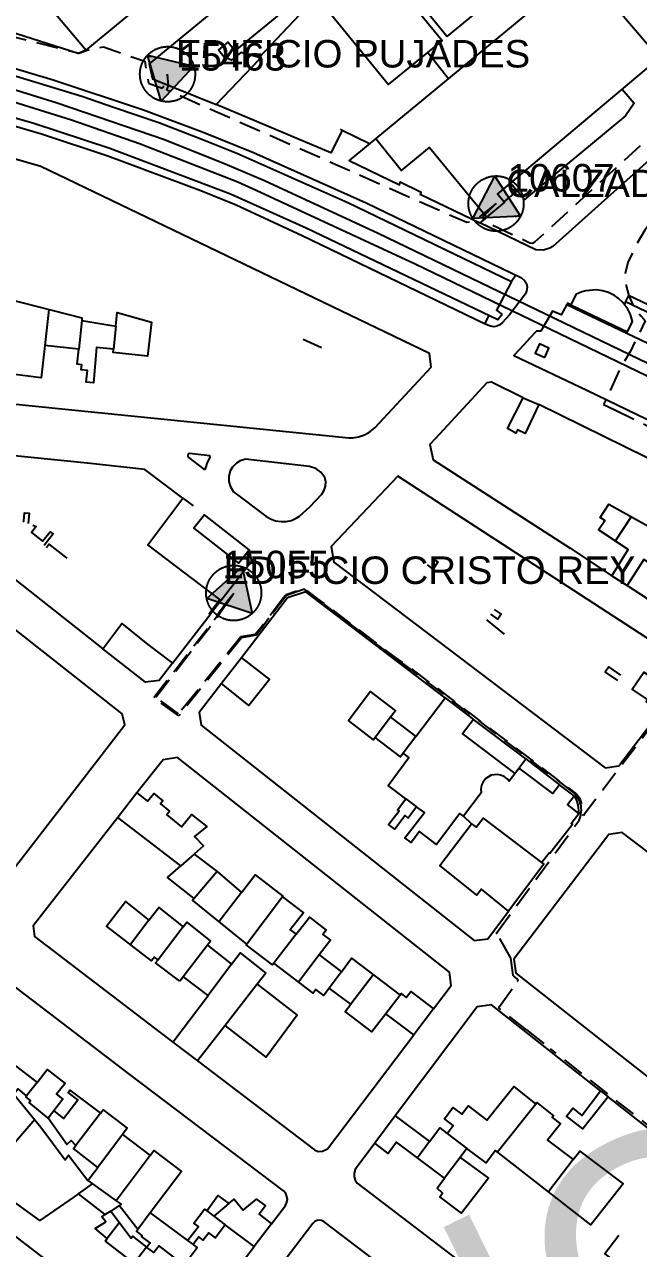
# Model space of a CAD drawing. Header units: millimetres. Extents: x 487814 to 495125, y 4392873 to 4398925.
# Drawn here: x 491716 to 491894.7, y 4396484.5 to 4396840.6 of the extents above; entities that cross this region are included whole.
import ezdxf
from ezdxf.enums import TextEntityAlignment as Align

# ---------------------------------------------------------------- set-up
doc = ezdxf.new("R2010")
doc.units = ezdxf.units.MM
doc.linetypes.add('TRAZOS2', pattern=[9.525, 6.35, -3.175])
for name, color, linetype in [('Cartografia_Base', 8, 'Continuous'), ('Centro_de_Distribucion_posicion', 5, 'Continuous'), ('Centro_de_Distribucion_rotulo', 7, 'Continuous'), ('Centro_de_Distribucion_rotulo_alias', 7, 'Continuous'), ('Texto_Cartografia_Territorial', 7, 'Continuous'), ('Tramo_MT__15_S_E_Trazado', 5, 'TRAZOS2')]:
    doc.layers.add(name, color=color, linetype=linetype)
doc.styles.get("Standard").update_dxf_attribs({"font": 'arial.ttf'})

# ---------------------------------------------------------------- blocks, each defined once
blk = doc.blocks.new('CD_EMPRESA_NEW')
blk.add_hatch(color=256).paths.add_polyline_path([(0, 1.003), (0.871, -0.497), (-0.872, -0.496)])
at = {"linetype": 'Continuous'}
for p, q in [((0.102, 0.828), (-0.027, 0.957)), ((-0.872, -0.496), (-0.872, -0.496))]:
    blk.add_line(p, q, dxfattribs=at)
at = {"flags": 128}
for points in [[(1.003, 0), (1.003, -0.011), (1.003, -0.022), (1.003, -0.034), (1.002, -0.045), (1.002, -0.056), (1.001, -0.067), (1, -0.079), (0.999, -0.09), (0.998, -0.102), (0.997, -0.113), (0.996, -0.125), (0.994, -0.136), (0.992, -0.148), (0.991, -0.159), (0.989, -0.171), (0.987, -0.183), (0.984, -0.194), (0.982, -0.206), (0.979, -0.218), (0.977, -0.229), (0.974, -0.241), (0.971, -0.253), (0.968, -0.264), (0.965, -0.276), (0.961, -0.288), (0.958, -0.299), (0.954, -0.311), (0.95, -0.323), (0.946, -0.335), (0.942, -0.346), (0.937, -0.358), (0.933, -0.369), (0.928, -0.381), (0.923, -0.392), (0.918, -0.404), (0.913, -0.415), (0.908, -0.427), (0.903, -0.438), (0.897, -0.45), (0.891, -0.461), (0.885, -0.472), (0.879, -0.483), (0.873, -0.494), (0.867, -0.505), (0.86, -0.516), (0.854, -0.527), (0.847, -0.538), (0.84, -0.549), (0.833, -0.56), (0.825, -0.57), (0.818, -0.581), (0.81, -0.591), (0.803, -0.602), (0.795, -0.612), (0.787, -0.622), (0.779, -0.632), (0.771, -0.642), (0.762, -0.652), (0.754, -0.662), (0.745, -0.672), (0.737, -0.681), (0.728, -0.691), (0.719, -0.7), (0.709, -0.709), (0.7, -0.719), (0.691, -0.728), (0.681, -0.737), (0.672, -0.745), (0.662, -0.754), (0.652, -0.762), (0.642, -0.771), (0.632, -0.779), (0.622, -0.787), (0.612, -0.795), (0.602, -0.803), (0.591, -0.81), (0.581, -0.818), (0.57, -0.825), (0.56, -0.833), (0.549, -0.84), (0.538, -0.847), (0.527, -0.854), (0.516, -0.86), (0.505, -0.867), (0.494, -0.873), (0.483, -0.879), (0.472, -0.885), (0.461, -0.891), (0.45, -0.897), (0.438, -0.903), (0.427, -0.908), (0.415, -0.913), (0.404, -0.918), (0.392, -0.923), (0.381, -0.928), (0.369, -0.933), (0.358, -0.937), (0.346, -0.942), (0.335, -0.946), (0.323, -0.95), (0.311, -0.954), (0.299, -0.958), (0.288, -0.961), (0.276, -0.965), (0.264, -0.968), (0.253, -0.971), (0.241, -0.974), (0.229, -0.977), (0.218, -0.979), (0.206, -0.982), (0.194, -0.984), (0.183, -0.987), (0.171, -0.989), (0.159, -0.991), (0.148, -0.992), (0.136, -0.994), (0.125, -0.996), (0.113, -0.997), (0.102, -0.998), (0.09, -0.999), (0.079, -1), (0.067, -1.001), (0.056, -1.002), (0.045, -1.002), (0.034, -1.003), (0.022, -1.003), (0.011, -1.003), (0, -1.003), (-0.011, -1.003), (-0.022, -1.003), (-0.034, -1.003), (-0.045, -1.002), (-0.056, -1.002), (-0.067, -1.001), (-0.079, -1), (-0.09, -0.999), (-0.102, -0.998), (-0.113, -0.997), (-0.125, -0.996), (-0.136, -0.994), (-0.148, -0.992), (-0.159, -0.991), (-0.171, -0.989), (-0.183, -0.987), (-0.194, -0.984), (-0.206, -0.982), (-0.218, -0.979), (-0.229, -0.977), (-0.241, -0.974), (-0.253, -0.971), (-0.264, -0.968), (-0.276, -0.965), (-0.288, -0.961), (-0.299, -0.958), (-0.311, -0.954), (-0.323, -0.95), (-0.335, -0.946), (-0.346, -0.942), (-0.358, -0.937), (-0.369, -0.933), (-0.381, -0.928), (-0.392, -0.923), (-0.404, -0.918), (-0.415, -0.913), (-0.427, -0.908), (-0.438, -0.903), (-0.45, -0.897), (-0.461, -0.891), (-0.472, -0.885), (-0.483, -0.879), (-0.494, -0.873), (-0.505, -0.867), (-0.516, -0.86), (-0.527, -0.854), (-0.538, -0.847), (-0.549, -0.84), (-0.56, -0.833), (-0.57, -0.825), (-0.581, -0.818), (-0.591, -0.81), (-0.602, -0.803), (-0.612, -0.795), (-0.622, -0.787), (-0.632, -0.779), (-0.642, -0.771), (-0.652, -0.762), (-0.662, -0.754), (-0.672, -0.745), (-0.681, -0.737), (-0.691, -0.728), (-0.7, -0.719), (-0.709, -0.709), (-0.719, -0.7), (-0.728, -0.691), (-0.737, -0.681), (-0.745, -0.672), (-0.754, -0.662), (-0.762, -0.652), (-0.771, -0.642), (-0.779, -0.632), (-0.787, -0.622), (-0.795, -0.612), (-0.803, -0.602), (-0.81, -0.591), (-0.818, -0.581), (-0.825, -0.57), (-0.833, -0.56), (-0.84, -0.549), (-0.847, -0.538), (-0.854, -0.527), (-0.86, -0.516), (-0.867, -0.505), (-0.873, -0.494), (-0.879, -0.483), (-0.885, -0.472), (-0.891, -0.461), (-0.897, -0.45), (-0.903, -0.438), (-0.908, -0.427), (-0.913, -0.415), (-0.918, -0.404), (-0.923, -0.392), (-0.928, -0.381), (-0.933, -0.369), (-0.937, -0.358), (-0.942, -0.346), (-0.946, -0.335), (-0.95, -0.323), (-0.954, -0.311), (-0.958, -0.299), (-0.961, -0.288), (-0.965, -0.276), (-0.968, -0.264), (-0.971, -0.253), (-0.974, -0.241), (-0.977, -0.229), (-0.979, -0.218), (-0.982, -0.206), (-0.984, -0.194), (-0.987, -0.183), (-0.989, -0.171), (-0.991, -0.159), (-0.992, -0.148), (-0.994, -0.136), (-0.996, -0.125), (-0.997, -0.113), (-0.998, -0.102), (-0.999, -0.09), (-1, -0.079), (-1.001, -0.067), (-1.002, -0.056), (-1.002, -0.045), (-1.003, -0.034), (-1.003, -0.022), (-1.003, -0.011), (-1.003, 0), (-1.003, 0.011), (-1.003, 0.022), (-1.003, 0.034), (-1.002, 0.045), (-1.002, 0.056), (-1.001, 0.067), (-1, 0.079), (-0.999, 0.09), (-0.998, 0.102), (-0.997, 0.113), (-0.996, 0.125), (-0.994, 0.136), (-0.992, 0.148), (-0.991, 0.159), (-0.989, 0.171), (-0.987, 0.183), (-0.984, 0.194), (-0.982, 0.206), (-0.979, 0.218), (-0.977, 0.229), (-0.974, 0.241), (-0.971, 0.253), (-0.968, 0.264), (-0.965, 0.276), (-0.961, 0.288), (-0.958, 0.299), (-0.954, 0.311), (-0.95, 0.323), (-0.946, 0.335), (-0.942, 0.346), (-0.937, 0.358), (-0.933, 0.369), (-0.928, 0.381), (-0.923, 0.392), (-0.918, 0.404), (-0.913, 0.415), (-0.908, 0.427), (-0.903, 0.438), (-0.897, 0.45), (-0.891, 0.461), (-0.885, 0.472), (-0.879, 0.483), (-0.873, 0.494), (-0.867, 0.505), (-0.86, 0.516), (-0.854, 0.527), (-0.847, 0.538), (-0.84, 0.549), (-0.833, 0.56), (-0.825, 0.57), (-0.818, 0.581), (-0.81, 0.591), (-0.803, 0.602), (-0.795, 0.612), (-0.787, 0.622), (-0.779, 0.632), (-0.771, 0.642), (-0.762, 0.652), (-0.754, 0.662), (-0.745, 0.672), (-0.737, 0.681), (-0.728, 0.691), (-0.719, 0.7), (-0.709, 0.709), (-0.7, 0.719), (-0.691, 0.728), (-0.681, 0.737), (-0.672, 0.745), (-0.662, 0.754), (-0.652, 0.762), (-0.642, 0.771), (-0.632, 0.779), (-0.622, 0.787), (-0.612, 0.795), (-0.602, 0.803), (-0.591, 0.81), (-0.581, 0.818), (-0.57, 0.825), (-0.56, 0.833), (-0.549, 0.84), (-0.538, 0.847), (-0.527, 0.854), (-0.516, 0.86), (-0.505, 0.867), (-0.494, 0.873), (-0.483, 0.879), (-0.472, 0.885), (-0.461, 0.891), (-0.45, 0.897), (-0.438, 0.903), (-0.427, 0.908), (-0.415, 0.913), (-0.404, 0.918), (-0.392, 0.923), (-0.381, 0.928), (-0.369, 0.933), (-0.358, 0.937), (-0.346, 0.942), (-0.335, 0.946), (-0.323, 0.95), (-0.311, 0.954), (-0.299, 0.958), (-0.288, 0.961), (-0.276, 0.965), (-0.264, 0.968), (-0.253, 0.971), (-0.241, 0.974), (-0.229, 0.977), (-0.218, 0.979), (-0.206, 0.982), (-0.194, 0.984), (-0.183, 0.987), (-0.171, 0.989), (-0.159, 0.991), (-0.148, 0.992), (-0.136, 0.994), (-0.125, 0.996), (-0.113, 0.997), (-0.102, 0.998), (-0.09, 0.999), (-0.079, 1), (-0.067, 1.001), (-0.056, 1.002), (-0.045, 1.002), (-0.034, 1.003), (-0.022, 1.003), (-0.011, 1.003), (0, 1.003), (0.011, 1.003), (0.022, 1.003), (0.034, 1.003), (0.045, 1.002), (0.056, 1.002), (0.067, 1.001), (0.079, 1), (0.09, 0.999), (0.102, 0.998), (0.113, 0.997), (0.125, 0.996), (0.136, 0.994), (0.148, 0.992), (0.159, 0.991), (0.171, 0.989), (0.183, 0.987), (0.194, 0.984), (0.206, 0.982), (0.218, 0.979), (0.229, 0.977), (0.241, 0.974), (0.253, 0.971), (0.264, 0.968), (0.276, 0.965), (0.288, 0.961), (0.299, 0.958), (0.311, 0.954), (0.323, 0.95), (0.335, 0.946), (0.346, 0.942), (0.358, 0.937), (0.369, 0.933), (0.381, 0.928), (0.392, 0.923), (0.404, 0.918), (0.415, 0.913), (0.427, 0.908), (0.438, 0.903), (0.45, 0.897), (0.461, 0.891), (0.472, 0.885), (0.483, 0.879), (0.494, 0.873), (0.505, 0.867), (0.516, 0.86), (0.527, 0.854), (0.538, 0.847), (0.549, 0.84), (0.56, 0.833), (0.57, 0.825), (0.581, 0.818), (0.591, 0.81), (0.602, 0.803), (0.612, 0.795), (0.622, 0.787), (0.632, 0.779), (0.642, 0.771), (0.652, 0.762), (0.662, 0.754), (0.672, 0.745), (0.681, 0.737), (0.691, 0.728), (0.7, 0.719), (0.709, 0.709), (0.719, 0.7), (0.728, 0.691), (0.737, 0.681), (0.745, 0.672), (0.754, 0.662), (0.762, 0.652), (0.771, 0.642), (0.779, 0.632), (0.787, 0.622), (0.795, 0.612), (0.803, 0.602), (0.81, 0.591), (0.818, 0.581), (0.825, 0.57), (0.833, 0.56), (0.84, 0.549), (0.847, 0.538), (0.854, 0.527), (0.86, 0.516), (0.867, 0.505), (0.873, 0.494), (0.879, 0.483), (0.885, 0.472), (0.891, 0.461), (0.897, 0.45), (0.903, 0.438), (0.908, 0.427), (0.913, 0.415), (0.918, 0.404), (0.923, 0.392), (0.928, 0.381), (0.933, 0.369), (0.937, 0.358), (0.942, 0.346), (0.946, 0.335), (0.95, 0.323), (0.954, 0.311), (0.958, 0.299), (0.961, 0.288), (0.965, 0.276), (0.968, 0.264), (0.971, 0.253), (0.974, 0.241), (0.977, 0.229), (0.979, 0.218), (0.982, 0.206), (0.984, 0.194), (0.987, 0.183), (0.989, 0.171), (0.991, 0.159), (0.992, 0.148), (0.994, 0.136), (0.996, 0.125), (0.997, 0.113), (0.998, 0.102), (0.999, 0.09), (1, 0.079), (1.001, 0.067), (1.002, 0.056), (1.002, 0.045), (1.003, 0.034), (1.003, 0.022), (1.003, 0.011), (1.003, 0)], [(0, 1.003), (0.871, -0.497), (-0.872, -0.496), (0, 1.003)]]:
    blk.add_lwpolyline(points, dxfattribs=at)

msp = doc.modelspace()

# ---------------------------------------------------------------- linework, layer by layer
at = {"layer": 'Cartografia_Base'}
for p, q in [((491800.99, 4396848.78, 133.1), (491784.23, 4396830.95, 133.24)), ((491833.3, 4396832.41, 131.14), (491839.4, 4396824.92, 131.06)), ((491807.79, 4396810.13, 129.53), (491808.44, 4396809.8, 129.53)), ((491816.38, 4396805.9, 129.51), (491808.44, 4396809.8, 129.53)), ((491859.38, 4396792.22, 130.78), (491855.48, 4396789.01, 130.78)), ((491857.5, 4396794.45, 130.78), (491859.38, 4396792.22, 130.78)), ((491850.54, 4396784.55, 129.71), (491848.51, 4396782.85, 128.89)), ((491890.89, 4396759.98, 133.65), (491890.53, 4396759.22, 133.65)), ((491723.03, 4396757.73, 128.88), (491721.88, 4396747.19, 128.88)), ((491732.62, 4396754.53, 128.96), (491731.74, 4396746.16, 128.96)), ((491742.51, 4396752.82, 129.56), (491741.84, 4396746.17, 129.56)), ((491797.09, 4396749.05, 131.19), (491802.43, 4396746.59, 131.19)), ((491862.91, 4396749.28, 127.59), (491861.38, 4396747.49, 127.98)), ((491864.93, 4396751.41, 127.59), (491862.91, 4396749.28, 127.59)), ((491861.07, 4396731.95, 130.2), (491865.67, 4396730.03, 130.2)), ((491762.08, 4396702.82, 129.5), (491765.02, 4396700.55, 129.54)), ((491892.52, 4396697.42, 129.85), (491887.84, 4396690.28, 129.71)), ((491886.89, 4396680.23, 129.96), (491891.31, 4396677.38, 129.96)), ((491850.43, 4396667.39, 130.12), (491855.56, 4396663.26, 130.12)), ((491779.08, 4396656.38, 129.36), (491773.29, 4396648.91, 129.36)), ((491838.4, 4396644.73, 129.58), (491846.65, 4396638.47, 129.15)), ((491822.52, 4396639.1, 129.2), (491817.99, 4396633.15, 130.17)), ((491829.8, 4396633.48, 128.8), (491826.17, 4396628.59, 128.8)), ((491861.82, 4396626.94, 129.06), (491871.69, 4396619.44, 129.06)), ((491748.69, 4396617.07, 126.11), (491743.13, 4396609.93, 126.09)), ((491826.96, 4396615.35, 128.42), (491830.09, 4396613.04, 128.42)), ((491765.37, 4396599.27, 129.94), (491761.49, 4396595.87, 129.94)), ((491772.08, 4396594.19, 129.49), (491765.34, 4396586.4, 127.07)), ((491779.13, 4396588.13, 126.77), (491772.6, 4396579.71, 127.07)), ((491791.07, 4396586.85, 127.48), (491780.67, 4396573.08, 126.93)), ((491752.2, 4396580.04, 127.53), (491746.78, 4396573, 127.53)), ((491762.19, 4396578.13, 126.84), (491754.82, 4396568.52, 126.67)), ((491795.03, 4396575.95, 126.88), (491788.5, 4396567.58, 126.99)), ((491769.21, 4396572.78, 127.51), (491761.2, 4396562.29, 127.9)), ((491776.2, 4396567.29, 127.2), (491769.42, 4396558.17, 127.2)), ((491801.72, 4396569.93, 129.2), (491795.71, 4396562.04, 126.47)), ((491808.18, 4396565, 126.81), (491804.65, 4396560.3, 126.81)), ((491817.52, 4396564.22, 127.33), (491810.94, 4396555.6, 126.38)), ((491783.7, 4396561.41, 126.59), (491774.33, 4396549.38, 126.59)), ((491825.3, 4396558.28, 127.41), (491821.12, 4396552.82, 126.47)), ((491834.98, 4396554.26, 132.06), (491829.23, 4396546.68, 131.47)), ((491759.18, 4396544.6, 126.02), (491766.35, 4396539.14, 126.01)), ((491719.65, 4396532.88, 129.83), (491716.59, 4396528.98, 129.83)), ((491883.61, 4396530.41, 132.03), (491885.79, 4396528.7, 132.06)), ((491724.47, 4396524.56, 129), (491722.83, 4396522.46, 129)), ((491864.75, 4396526.58, 127.68), (491853.61, 4396512.61, 125.79)), ((491718.93, 4396522.06, 128.31), (491698.99, 4396498.92, 128.38)), ((491738.13, 4396523.96, 129.51), (491730.93, 4396514.51, 128.18)), ((491823.88, 4396523.13, 127.43), (491817.9, 4396515.16, 127.42)), ((491744.49, 4396517.7, 128.56), (491737.29, 4396508.07, 127.87)), ((491838.97, 4396518, 126.38), (491844.69, 4396513.65, 125.76)), ((491833.84, 4396515.65, 126.07), (491830.29, 4396510.92, 128.3)), ((491752.57, 4396511.61, 129.3), (491742.6, 4396498.44, 127.67)), ((491842.72, 4396511.03, 125.55), (491838.2, 4396504.98, 125.55)), ((491875.68, 4396510.41, 125.74), (491868.47, 4396501.01, 125.98)), ((491731.65, 4396500.47, 128.68), (491735.76, 4396503.34, 128.45)), ((491734.44, 4396504.29, 128.61), (491735.76, 4396503.34, 128.45)), ((491735.76, 4396503.34, 128.45), (491742.6, 4396498.44, 127.67)), ((491769, 4396495.54, 129.76), (491771.02, 4396493.98, 129.77)), ((491775.45, 4396497.6, 128.29), (491771.02, 4396493.98, 129.77)), ((491741.06, 4396495.44, 128.5), (491739.49, 4396494.42, 128.39)), ((491743.6, 4396492.09, 131.42), (491740.04, 4396487.42, 131.46)), ((491752.57, 4396494.96, 128.52), (491748.92, 4396490.1, 128.52)), ((491771.02, 4396493.98, 129.77), (491774.36, 4396491.42, 129.81)), ((491787.89, 4396491.77, 127.4), (491782.81, 4396485.12, 127.4)), ((491763.42, 4396486.87, 129.77), (491765.01, 4396485.69, 129.78))]:
    msp.add_line(p, q, dxfattribs=at)
for points in [[(491733.95, 4396833.15, 128.06), (491828.24, 4396910.91, 123.83)], [(491771.76, 4396817.34, 127.84), (491784.35, 4396830.5, 127.07), (491784.23, 4396830.95, 127.05), (491778.92, 4396832.43, 127.11), (491776.21, 4396830.2, 127.26), (491774.07, 4396831.06, 127.28), (491772.42, 4396833.12, 127.23), (491775.21, 4396835.42, 127.08), (491777.24, 4396832.96, 127.13), (491799.2, 4396851, 126.15), (491821.89, 4396823.12, 128.14), (491837.47, 4396835.8, 128.24), (491817.86, 4396859.9, 127.48), (491830.58, 4396870.29, 127.22), (491819.06, 4396884.17, 124.69), (491752.27, 4396829.14, 127.83), (491753.2, 4396824.75, 127.84), (491771.76, 4396817.34, 127.84)], [(491839.01, 4396837.14, 128.2), (491855.7, 4396850.99, 128.01), (491845.19, 4396863.66, 128.25), (491842.61, 4396861.52, 128.41), (491841.53, 4396862.82, 128.31), (491831.09, 4396854.17, 128.59), (491834.85, 4396849.63, 128.73), (491831.18, 4396846.58, 128.6), (491839.01, 4396837.14, 128.2)], [(491733.95, 4396833.15, 130.77), (491731.58, 4396832.14, 130.84), (491713.68, 4396837.84, 130.38), (491681.4, 4396845.46, 130.64), (491680.54, 4396846.27, 130.8), (491680.04, 4396847.4, 130.95), (491680.05, 4396848.63, 131.1), (491680.49, 4396849.66, 131.24), (491689.73, 4396857.22, 131.24)], [(491900.7, 4396830.83, 125.85), (491880.52, 4396854.47, 125.93), (491875.97, 4396855.12, 127.55), (491818.24, 4396807.43, 127.63), (491825.72, 4396798.13, 128.03), (491833.8, 4396804.79, 128), (491850.54, 4396784.55, 127.27), (491855.63, 4396788.85, 127.37), (491853.65, 4396791.21, 127.41), (491900.7, 4396830.83, 125.85)], [(491557.1, 4396848.39, 130.03), (491563.52, 4396848.33, 130.21), (491568.51, 4396848.75, 130.2), (491578.23, 4396848.56, 130.27), (491589.53, 4396847.88, 130.25), (491613.45, 4396845.69, 130.01), (491639.12, 4396842.24, 129.64), (491657.86, 4396838.99, 129.63), (491666.5, 4396837.29, 129.47), (491685.3, 4396833.12, 129.46), (491708.69, 4396826.99, 129.24), (491732.68, 4396819.71, 129.1), (491742.19, 4396816.48, 129.08), (491755.06, 4396812.04, 129.06), (491767.61, 4396807.27, 128.92), (491777.79, 4396803.2, 128.87), (491810.08, 4396788.8, 128.54), (491857.67, 4396765.81, 128)], [(491720.92, 4396848.6, 128.52), (491733.95, 4396833.15, 128.06)], [(491616.53, 4396845.27, 129.1), (491616.79, 4396847.2, 129.1), (491644.94, 4396843.35, 128.9), (491673.84, 4396837.85, 128.69), (491697.16, 4396832.34, 128.56), (491710.32, 4396828.69, 128.42), (491724.31, 4396824.49, 128.27), (491750.61, 4396815.78, 128.01), (491767.94, 4396809.3, 127.88), (491782.57, 4396803.38, 127.77), (491815.37, 4396788.71, 127.53), (491860.62, 4396766.86, 126.99), (491861.5, 4396766.09, 126.96), (491862.01, 4396765.22, 126.93), (491862.24, 4396764.22, 126.9), (491862.09, 4396763.01, 126.86), (491861.74, 4396762.21, 126.84), (491857.07, 4396756.09, 126.8), (491855.03, 4396753.89, 126.81), (491854.25, 4396753.24, 126.81), (491853.44, 4396752.83, 126.89), (491852.5, 4396752.67, 126.97), (491851.58, 4396752.8, 127.06), (491849.84, 4396753.53, 127.21)], [(492006.9, 4396685.33, 126.11), (491829.42, 4396770.93, 127.09), (491783.42, 4396792.35, 127.58), (491778.05, 4396794.69, 127.63), (491749.42, 4396805.92, 127.96), (491729.64, 4396812.8, 128.12), (491712.54, 4396818.1, 128.24), (491694.56, 4396823.02, 128.46), (491675.16, 4396827.63, 128.61), (491659.03, 4396831.02, 128.71), (491649.15, 4396832.86, 128.77), (491638.8, 4396834.55, 128.84), (491629.35, 4396835.93, 128.93), (491616.14, 4396837.61, 129.01), (491599.26, 4396839.27, 129.31), (491584.48, 4396840.35, 129.4), (491565.35, 4396841.21, 129.47)], [(492008.41, 4396688.46, 125.54), (491818.88, 4396779.77, 127.19), (491785.77, 4396795.16, 127.5), (491774.37, 4396799.99, 127.61), (491756.75, 4396807.08, 127.9), (491725.51, 4396817.75, 128.2), (491707.62, 4396823.23, 128.35), (491697.94, 4396825.85, 128.48), (491684.29, 4396829.21, 128.61), (491662.17, 4396834, 128.73), (491643.38, 4396837.41, 128.86), (491621.76, 4396840.48, 129.04), (491610.34, 4396841.77, 129.2)], [(491851.09, 4396755.94, 129.17), (491849.84, 4396753.53, 127.21), (491796.73, 4396779.13, 127.97), (491777.52, 4396788.02, 128.26), (491767.29, 4396792.18, 128.33), (491740.23, 4396802.26, 128.51), (491720.9, 4396808.65, 128.49), (491704.93, 4396813.36, 128.52), (491691.62, 4396816.8, 128.49), (491645.78, 4396827.54, 128.72), (491624.67, 4396830.71, 128.95), (491599, 4396833.02, 129.19), (491573.32, 4396834.36, 129.38), (491554.96, 4396834.88, 129.54), (491315.29, 4396836.02, 131.47), (491292.99, 4396835.91, 131.48)], [(491855, 4396756.21, 127.52), (491853.67, 4396754.72, 129.13), (491797.92, 4396781.33, 129.92), (491775.93, 4396791.24, 130.22), (491740.79, 4396804.53, 130.37), (491718.65, 4396811.77, 130.38), (491700.04, 4396817.12, 130.39), (491645.93, 4396829.57, 130.78), (491629.7, 4396832.22, 130.92), (491602.39, 4396835.29, 131.13), (491574.24, 4396836.97, 131.08), (491555.75, 4396837.16, 131.26)], [(491900.7, 4396830.83, 130.79), (491912.09, 4396817.5, 128.71), (491911.86, 4396813.71, 128.8), (491869.67, 4396775.97, 128.78), (491868.84, 4396775.53, 128.74), (491866.99, 4396774.99, 128.65), (491864.74, 4396775.03, 128.54), (491848.51, 4396782.85, 128.89)], [(491889.91, 4396821.73, 129.92), (491893.37, 4396817.7, 129.92), (491890.83, 4396814.02, 129.92), (491861.45, 4396789.72, 129.92), (491859.38, 4396792.22, 130.78)], [(491808.44, 4396809.8, 129.53), (491805.1, 4396803.24, 129.54), (491771.76, 4396817.34, 129.54)], [(491818.24, 4396807.43, 130.91), (491810.47, 4396801.02, 129.42), (491825.06, 4396793.98, 129.01), (491825.28, 4396794.8, 129.79), (491831.37, 4396791.86, 129.39), (491831.08, 4396791.26, 129.28), (491848.51, 4396782.85, 128.89)], [(491700.87, 4396731.44, 127.94), (491810.31, 4396720.31, 128.14), (491811.41, 4396720.34, 128.14), (491813.12, 4396720.62, 128.14), (491814.87, 4396721.22, 128.13), (491816.42, 4396722.06, 128.12), (491818, 4396723.35, 128.1), (491834.33, 4396740.94, 127.5), (491833.87, 4396744.92, 127.49), (491720.73, 4396799.28, 128.46), (491703.84, 4396804.11, 128.35)], [(491858.9, 4396767.67, 127.04), (491857.67, 4396765.81, 128), (491853.35, 4396757.53, 126.81), (491855, 4396756.21, 127.52)], [(491702.62, 4396762.93, 128.12), (491732.7, 4396755.28, 128.17), (491732.62, 4396754.53, 128.16)], [(491887.57, 4396753.03, 126.28), (491891.42, 4396751.19, 126.25), (491892.87, 4396754.18, 126.26), (491892.29, 4396756.19, 126.27), (491891.53, 4396757.75, 126.28), (491890.09, 4396759.73, 126.3), (491888.69, 4396761.02, 126.32), (491887.66, 4396761.73, 126.33), (491885.9, 4396762.6, 126.35), (491884.2, 4396763.12, 126.71), (491882.4, 4396763.37, 127.56), (491879.35, 4396763.12, 128.95), (491878.19, 4396762.8, 129.46), (491876.45, 4396762.05, 130.18), (491875, 4396759.05, 127.51), (491887.57, 4396753.03, 126.28)], [(491873.77, 4396759.14, 127), (491872.13, 4396756.14, 126.75), (491869.63, 4396757.2, 126.75), (491866.21, 4396751.39, 126.76), (491864.93, 4396751.41, 126.73)], [(491875, 4396759.05, 130.02), (491873.98, 4396759.54, 130.06), (491873.77, 4396759.14, 127), (491887.39, 4396752.65, 131.89)], [(491961.36, 4396717.46, 131.4), (491959.9, 4396729.34, 131.4), (491891.73, 4396761.77, 131.4), (491890.89, 4396759.98, 133.65), (491958.2, 4396727.97, 133.65), (491954.71, 4396720.64, 133.65), (491961.36, 4396717.46, 131.4)], [(491732.62, 4396754.53, 128.16), (491742.51, 4396752.82, 128.12), (491742.91, 4396756.8, 128.15), (491752.92, 4396753.97, 128.12), (491751.81, 4396744.09, 128.06), (491741.73, 4396745.17, 128.07), (491741.84, 4396746.17, 128.08), (491736.91, 4396746.67, 128.08), (491736.07, 4396736.39, 128.01), (491733.91, 4396736.57, 128.01), (491734.27, 4396739.98, 128.04), (491732.47, 4396740.17, 128.04), (491732.62, 4396741.61, 128.05), (491731.27, 4396741.75, 128.05), (491731.74, 4396746.16, 128.08), (491721.88, 4396747.19, 128.12), (491720.85, 4396737.84, 128.03), (491710.9, 4396739.09, 128.02)], [(491887.57, 4396753.03, 126.28), (491887.39, 4396752.65, 133.65), (491954.71, 4396720.64, 133.65)], [(491861.38, 4396747.49, 127.98), (491858.39, 4396744.34, 127.99), (491879.62, 4396734.27, 127.86), (491989.82, 4396681, 127), (491991.07, 4396683.87, 127.02), (492000.61, 4396679.26, 126.91)], [(491867.34, 4396743.72, 126.61), (491868.56, 4396746.44, 126.61), (491865.8, 4396747.68, 126.61), (491864.59, 4396744.96, 126.61), (491867.34, 4396743.72, 126.61)], [(491909.38, 4396708.54, 126.99), (491865.67, 4396730.03, 127.55), (491861.63, 4396721.57, 128.43), (491859.43, 4396722.68, 128.44), (491858.95, 4396721.76, 128.39), (491856.52, 4396723.12, 128.41), (491861.07, 4396731.95, 127.64), (491851.88, 4396736.55, 127.4), (491850.48, 4396736.38, 127.45), (491836.71, 4396721.42, 127.76)], [(491836.71, 4396721.42, 127.76), (491833.92, 4396718.38, 127.65), (491834.87, 4396713.93, 127.59), (491874.8, 4396688.31, 127.03), (491886.89, 4396680.23, 126.85), (491891.67, 4396687.86, 127.37), (491883.02, 4396693.56, 127.48), (491884.88, 4396696.35, 127.67), (491883.49, 4396697.21, 127.69), (491886.02, 4396701.06, 127.68), (491897.64, 4396694.56, 127.41)], [(491762.08, 4396702.82, 127.75), (491750.99, 4396711.18, 127.8), (491735.14, 4396712.94, 127.76), (491707.28, 4396715.68, 127.74), (491697.69, 4396716.55, 127.73), (491679.87, 4396717.85, 127.72), (491679.16, 4396717.44, 127.72), (491678.67, 4396716.89, 127.72), (491678.41, 4396716.29, 127.72), (491677.25, 4396711.05, 127.63), (491677.25, 4396708.51, 127.57), (491677.47, 4396707.73, 127.55), (491678.13, 4396706.76, 127.53), (491738.78, 4396659.02, 126.59), (491744.33, 4396666.33, 126.78), (491751.89, 4396660.28, 126.68), (491759.04, 4396654.85, 126.55), (491770.03, 4396669, 127.02), (491769.67, 4396669.27, 127.02), (491772.83, 4396673.35, 127.16), (491751.85, 4396689.24, 127.36), (491762.08, 4396702.82, 127.75)], [(491768.41, 4396711.15, 127.85), (491768.69, 4396711.33, 127.84), (491769.22, 4396713.18, 127.84), (491770.02, 4396714.61, 127.82), (491769.89, 4396715.15, 127.84), (491764.01, 4396715.83, 127.82), (491763.64, 4396715.62, 127.84), (491763.46, 4396715.2, 127.86), (491763.64, 4396714.76, 127.92), (491768.16, 4396711.2, 127.86), (491768.41, 4396711.15, 127.85)], [(491799.04, 4396700.3, 127.81), (491802.52, 4396703.93, 127.72), (491803.22, 4396705.12, 127.72), (491803.56, 4396706.27, 127.72), (491803.63, 4396707.53, 127.72), (491803.37, 4396708.79, 127.72), (491802.18, 4396710.39, 127.72), (491800.76, 4396711.4, 127.75), (491798.86, 4396711.99, 127.79), (491780.24, 4396714.11, 127.89), (491778.77, 4396713.68, 127.88), (491777.67, 4396713.03, 127.88), (491776.49, 4396711.86, 127.87), (491775.84, 4396710.74, 127.86), (491775.4, 4396709.12, 127.85), (491775.42, 4396707.69, 127.85), (491775.89, 4396706.06, 127.84), (491776.79, 4396704.65, 127.83), (491786.21, 4396697.58, 127.71), (491787.54, 4396696.78, 127.73), (491789.01, 4396696.24, 127.75), (491790.63, 4396695.98, 127.77), (491792.16, 4396696.03, 127.8), (491793.63, 4396696.36, 127.82), (491795.06, 4396696.97, 127.84), (491795.95, 4396697.54, 127.86), (491799.04, 4396700.3, 127.81)], [(491908.18, 4396654.95, 126.47), (491824.62, 4396709.16, 127.65), (491805.22, 4396688.74, 127.78), (491806.02, 4396684.21, 127.75), (491884.95, 4396624.4, 126.25), (491888.91, 4396624.94, 126.23), (491901.01, 4396640.85, 126.29), (491896.86, 4396643.69, 126.36), (491897.22, 4396644.2, 126.36), (491892.79, 4396647.21, 126.44), (491896.18, 4396652.21, 126.5), (491903.21, 4396647.65, 126.39), (491900.52, 4396644, 126.34), (491902.37, 4396642.64, 126.31), (491908.81, 4396651.11, 126.42), (491908.18, 4396654.95, 126.47)], [(491715.61, 4396695.91, 129.3), (491715.76, 4396696.11, 129.3), (491716.01, 4396698.59, 129.3), (491717.29, 4396698.48, 129.3), (491717.02, 4396695.41, 129.3)], [(491718.36, 4396694.94, 129.3), (491719.32, 4396694.57, 129.3), (491718.05, 4396692.81, 129.3), (491721.24, 4396690.29, 129.3), (491723.4, 4396693.03, 129.3), (491724.34, 4396692.47, 129.3), (491721.65, 4396689, 129.3)], [(491766.25, 4396693.28, 129.99), (491778.28, 4396683.89, 129.99), (491781.35, 4396687.82, 129.99), (491768.33, 4396698, 129.99), (491765.26, 4396694.07, 129.99), (491766.25, 4396693.28, 129.99)], [(491649.17, 4396660.66, 127.22), (491635.04, 4396642.81, 127.08), (491636.09, 4396638.53, 127.15), (491704.42, 4396586.59, 126.47), (491706.36, 4396586.77, 126.45), (491745.17, 4396636.91, 126.38), (491744.38, 4396640.11, 126.39), (491677.81, 4396692.45, 127.32), (491673.86, 4396691.86, 127.42), (491667.38, 4396683.68, 127.39), (491674.3, 4396678.15, 127.57), (491671.33, 4396674.49, 127.49), (491664.43, 4396679.94, 127.36), (491649.17, 4396660.66, 127.22)], [(491722.33, 4396688.46, 130.12), (491723.06, 4396689.41, 130.12), (491728.33, 4396685.35, 130.12)], [(491781.35, 4396687.82, 129.36), (491782.05, 4396684.41, 129.36), (491770.03, 4396669, 129.66)], [(491834.61, 4396685.32, 129.89), (491836.26, 4396684.26, 129.89), (491834.9, 4396682.17, 129.89), (491833.28, 4396683.39, 129.89)], [(491914.31, 4396662.51, 126.48), (491918.18, 4396663.41, 126.52), (491926.15, 4396674.11, 126.6), (491923.34, 4396675.95, 126.62), (491921.07, 4396672.49, 126.6), (491905.31, 4396682.81, 127.02), (491903.58, 4396680.17, 127.04), (491896.19, 4396685.01, 127.32), (491891.31, 4396677.38, 126.8), (491914.31, 4396662.51, 126.48)], [(491843.69, 4396610.3, 126.14), (491842.69, 4396611.06, 126.17), (491835.83, 4396602.08, 126.01), (491830.88, 4396605.82, 126.04), (491828.46, 4396602.63, 125.89), (491826.69, 4396604.03, 125.91), (491832.35, 4396611.36, 126.25), (491830.09, 4396613.04, 126.28), (491827.65, 4396609.75, 126.12), (491826.74, 4396610.46, 126.13), (491823.69, 4396606.51, 125.93), (491821.91, 4396607.88, 125.96), (491824.96, 4396611.84, 126.16), (491824.52, 4396612.18, 126.16), (491826.96, 4396615.35, 126.32), (491821.78, 4396619.19, 126.39), (491827.82, 4396627.33, 126.69), (491826.17, 4396628.59, 126.74), (491825.37, 4396627.54, 126.64), (491817.99, 4396633.15, 126.86), (491817.53, 4396632.54, 126.83), (491810.28, 4396638.16, 126.92), (491816.57, 4396646.55, 127.11), (491823.95, 4396640.97, 127.04), (491822.52, 4396639.1, 127.03), (491829.8, 4396633.48, 126.82), (491838.4, 4396644.73, 126.99), (491797.84, 4396675.55, 127.63), (491792.55, 4396673.78, 127.6), (491779.08, 4396656.38, 127.02), (491787.27, 4396650.04, 126.93), (491781.25, 4396642.53, 126.67), (491773.29, 4396648.91, 126.77), (491766.79, 4396640.51, 126.45), (491767.39, 4396636.74, 126.27), (491846.79, 4396574.17, 125.1), (491850.81, 4396574.66, 125.24), (491856.84, 4396582.69, 125.77), (491848.98, 4396589.1, 125.78), (491847.59, 4396587.37, 125.76), (491836.86, 4396595.97, 125.84), (491846.09, 4396608.09, 126.13), (491843.69, 4396610.3, 126.14)], [(491852.66, 4396670.41, 132.4), (491854.65, 4396669.02, 132.4), (491853.69, 4396667.65, 132.4), (491851.7, 4396669.11, 132.4)], [(491759.04, 4396654.85, 128.44), (491755.15, 4396649.77, 128.65), (491751.2, 4396649.3, 128.65), (491738.78, 4396659.02, 128.7)], [(491889.55, 4396651.29, 129.54), (491886.03, 4396653.74, 129.54), (491884.97, 4396652.21, 129.54), (491888.49, 4396649.76, 129.54)], [(491858.69, 4396622.68, 126.5), (491861.82, 4396626.94, 126.64), (491846.65, 4396638.47, 126.86), (491843.46, 4396634.28, 126.73), (491858.69, 4396622.68, 126.5)], [(491834.98, 4396554.26, 125.05), (491840.14, 4396561.08, 125.04), (491839.65, 4396564.9, 125.04), (491760.46, 4396627.37, 126.25), (491756.28, 4396626.71, 126.12), (491748.69, 4396617.07, 126.1), (491751.81, 4396614.64, 126), (491753.58, 4396616.86, 126.01), (491756.21, 4396614.76, 125.97), (491755.51, 4396613.88, 125.97), (491758.21, 4396611.73, 125.93), (491757.38, 4396610.69, 125.93), (491761.69, 4396607.24, 125.94), (491764.55, 4396610.82, 126.04), (491769.07, 4396607.28, 126), (491765.45, 4396604.4, 125.95), (491768.09, 4396601.67, 125.92), (491765.37, 4396599.27, 125.88), (491772.08, 4396594.19, 125.83), (491779.13, 4396588.13, 125.76), (491783.13, 4396593.28, 125.85), (491791.17, 4396586.99, 125.79), (491791.07, 4396586.85, 125.78), (491797.19, 4396582.23, 125.7), (491793.28, 4396577.29, 125.65), (491795.03, 4396575.95, 125.6), (491798.91, 4396580.93, 125.67), (491803.77, 4396577.16, 125.59), (491802.77, 4396575.87, 125.61), (491804.97, 4396574.2, 125.57), (491801.72, 4396569.93, 125.4), (491808.18, 4396565, 125.21), (491811.16, 4396568.98, 125.36), (491825.3, 4396558.28, 124.95), (491825.61, 4396558.69, 124.96), (491827.05, 4396557.59, 124.97), (491828.37, 4396559.32, 124.98), (491834.98, 4396554.26, 125.05)], [(491843.69, 4396610.3, 126.14), (491846.09, 4396608.09, 126.13), (491847.42, 4396607.08, 126.18), (491849.45, 4396609.74, 126.08), (491866.44, 4396596.8, 126.05), (491868.63, 4396599.69, 126.11), (491868.88, 4396599.5, 126.1), (491875.39, 4396607.96, 126.3), (491875.07, 4396608.2, 126.31), (491877.29, 4396611.09, 126.38), (491873.95, 4396613.66, 126.37), (491875.93, 4396616.21, 126.42), (491871.69, 4396619.44, 126.49), (491869.72, 4396616.86, 126.4), (491859.93, 4396624.31, 126.55), (491856.99, 4396620.45, 126.43), (491856.39, 4396621.16, 126.44), (491855.52, 4396621.83, 126.46), (491854.45, 4396622.28, 126.46), (491853.59, 4396622.43, 126.46), (491851.79, 4396622.2, 126.44), (491850.2, 4396621.25, 126.41), (491849.45, 4396620.34, 126.38), (491848.98, 4396619.32, 126.35), (491848.77, 4396618.17, 126.31), (491848.85, 4396617.06, 126.28), (491843.69, 4396610.3, 126.14)], [(491875.94, 4396616.18, 126.42), (491876.48, 4396615.16, 126.41), (491877.01, 4396613.63, 126.4), (491877.29, 4396611.09, 126.38)], [(491761.2, 4396562.29, 125.31), (491754.14, 4396567.64, 125.52), (491754.82, 4396568.52, 125.54), (491753.78, 4396569.32, 125.6), (491752.97, 4396568.27, 125.57), (491739.8, 4396578.33, 125.88), (491745.38, 4396585.49, 125.79), (491752.2, 4396580.04, 125.69), (491755.02, 4396583.71, 125.7), (491762.19, 4396578.13, 125.6), (491763.2, 4396579.45, 125.6), (491770.1, 4396573.91, 125.32), (491769.21, 4396572.78, 125.33), (491776.2, 4396567.29, 125.05), (491778.74, 4396570.52, 125.2), (491786.22, 4396564.64, 124.93), (491783.7, 4396561.41, 124.75), (491795.28, 4396552.46, 124.85), (491786.26, 4396540.18, 124.87), (491774.33, 4396549.38, 125.02), (491766.35, 4396539.14, 125.61), (491800.35, 4396513.24, 125.27), (491801.44, 4396512.81, 125.28), (491802.72, 4396512.83, 125.29), (491804.17, 4396513.57, 125.29), (491829.23, 4396546.68, 125.09), (491821.12, 4396552.82, 124.99), (491817.09, 4396547.56, 125.02), (491809.31, 4396553.47, 124.92), (491810.94, 4396555.6, 124.9), (491804.65, 4396560.3, 125.02), (491803.07, 4396558.19, 124.94), (491800.78, 4396559.93, 125.01), (491799.94, 4396558.79, 124.96), (491788.5, 4396567.58, 125.11), (491788.11, 4396567.07, 125.08), (491780.52, 4396572.89, 125.34), (491780.67, 4396573.08, 125.35), (491764.89, 4396585.88, 125.67), (491765.34, 4396586.4, 125.69), (491757.56, 4396592.43, 125.76), (491761.49, 4396595.87, 125.76), (491743.13, 4396609.93, 126.13), (491718.54, 4396578.39, 126.32), (491718.88, 4396575.3, 126.38), (491759.18, 4396544.6, 125.72), (491769.42, 4396558.17, 125.09), (491762.21, 4396563.6, 125.25), (491761.2, 4396562.29, 125.31)], [(491971.1, 4396543.93, 124.53), (491889.93, 4396605.6, 126), (491885.97, 4396604.95, 126.03), (491858.39, 4396568.72, 125.11), (491858.93, 4396564.6, 124.94), (491918.06, 4396518.17, 124.26)], [(491866.44, 4396596.8, 127.1), (491867.07, 4396596.32, 127.1), (491856.84, 4396582.69, 126.62)], [(491711.23, 4396539.29, 126.3), (491719.65, 4396532.88, 126.19), (491722.6, 4396536.65, 126.18), (491727.78, 4396532.59, 126.13), (491725.28, 4396529.4, 126.23), (491727.13, 4396527.95, 126.23), (491724.47, 4396524.56, 126.23), (491727.33, 4396522.32, 126.23), (491731.45, 4396527.8, 126.21), (491728.66, 4396529.9, 126.19), (491729.19, 4396530.58, 126.17), (491738.13, 4396523.96, 126.21), (491738.85, 4396524.91, 126.17), (491745.86, 4396519.53, 126.12), (491744.49, 4396517.7, 126.11), (491752.57, 4396511.61, 125.94), (491753.63, 4396513.01, 125.92), (491761.61, 4396506.98, 125.99), (491752.57, 4396494.96, 126.28), (491763.42, 4396486.87, 126.26), (491766.57, 4396490.93, 126.1), (491765.28, 4396491.89, 126.14), (491768.38, 4396496.02, 125.97), (491769, 4396495.54, 125.95), (491772.21, 4396500, 125.76), (491775.45, 4396497.6, 125.65), (491776.99, 4396498.87, 125.58), (491779.57, 4396495.73, 125.5), (491783.49, 4396498.95, 125.3), (491786.09, 4396496.94, 125.25), (491784.23, 4396494.54, 125.32), (491787.89, 4396491.77, 125.19), (491791.94, 4396497.09, 125.16), (491792.26, 4396497.73, 125.16), (491792.46, 4396498.78, 125.16), (491792.35, 4396499.68, 125.17), (491791.98, 4396500.54, 125.18), (491791.36, 4396501.28, 125.19), (491746.65, 4396535.13, 125.96), (491710.93, 4396562.4, 126.36)], [(491931.18, 4396493, 123.85), (491885.79, 4396528.7, 124.54), (491878.44, 4396519.34, 124.36), (491873.68, 4396523.08, 124.43), (491875.5, 4396525.34, 124.47), (491878.11, 4396523.25, 124.43), (491883.61, 4396530.41, 124.57), (491851.84, 4396555.39, 125.05), (491847.69, 4396554.85, 124.91), (491823.88, 4396523.13, 125.09), (491833.84, 4396515.65, 124.31), (491836.82, 4396519.61, 124.34), (491838.97, 4396518, 124.29), (491840.74, 4396520.35, 124.34), (491838.15, 4396522.29, 124.36), (491840.64, 4396525.61, 124.41), (491843.24, 4396523.66, 124.42), (491845.03, 4396526.04, 124.48), (491850.51, 4396521.84, 124.43), (491858.33, 4396531.7, 124.63), (491864.75, 4396526.58, 124.5), (491865.08, 4396526.99, 124.51), (491869.91, 4396523.14, 124.43), (491869.55, 4396522.69, 124.42), (491871.95, 4396520.81, 124.39), (491868.21, 4396516.04, 124.3), (491875.68, 4396510.41, 124.19), (491877.56, 4396512.87, 124.23), (491890.2, 4396503.34, 123.81), (491880.78, 4396491.41, 124.08), (491853.05, 4396513.06, 124.25), (491850.34, 4396509.45, 124.2), (491844.69, 4396513.65, 124.26), (491842.72, 4396511.03, 124.25), (491850.98, 4396504.99, 124.21), (491843.17, 4396494.79, 124.38), (491836.85, 4396499.58, 124.45), (491837.65, 4396500.64, 124.42), (491836.02, 4396502.07, 124.43), (491838.2, 4396504.98, 124.35)], [(491720.75, 4396519.81, 126.21), (491727.78, 4396510.38, 126.18), (491728.81, 4396511.73, 126.2), (491734.44, 4396504.29, 126.13), (491737.29, 4396508.07, 126.29), (491730.24, 4396513.61, 126.22), (491730.93, 4396514.51, 126.22), (491729.59, 4396515.93, 126.22), (491728.3, 4396514.77, 126.22), (491722.83, 4396522.46, 126.23), (491717.31, 4396526.98, 126.2), (491717.72, 4396527.6, 126.2), (491716.33, 4396528.65, 126.19), (491716.59, 4396528.98, 126.19), (491714.14, 4396530.95, 126.22), (491712.82, 4396529.41, 126.22), (491720.75, 4396519.81, 126.21)], [(491838.2, 4396504.98, 124.35), (491824.27, 4396515.44, 124.84), (491821.84, 4396512.2, 124.79), (491817.9, 4396515.16, 125.15), (491812.2, 4396507.49, 125.18), (491811.88, 4396506.43, 125.16), (491811.89, 4396505.4, 125.12), (491812.18, 4396504.42, 125.06), (491812.74, 4396503.55, 124.99), (491893.51, 4396441.97, 124.04)], [(491746.3, 4396481.41, 126.41), (491739.51, 4396486.72, 126.4), (491740.04, 4396487.42, 126.45), (491736.55, 4396490.33, 126.44), (491739.61, 4396492.27, 126.43), (491738.52, 4396493.78, 126.38), (491739.49, 4396494.42, 126.37), (491731.65, 4396500.47, 126.16), (491720.46, 4396492.66, 126.01), (491710.97, 4396499.61, 126.15)], [(491751.51, 4396484.97, 126.34), (491752.52, 4396486.21, 126.33), (491750.03, 4396488.08, 126.21), (491750.24, 4396488.35, 126.16), (491748.56, 4396489.63, 126.3), (491748.92, 4396490.1, 126.29), (491743.53, 4396497.05, 126.18), (491741.06, 4396495.44, 126.32), (491747.02, 4396487.58, 126.42), (491747.41, 4396488.1, 126.32), (491751.51, 4396484.97, 126.34)], [(491742.6, 4396498.44, 127.67), (491744.06, 4396497.4, 128.25), (491743.53, 4396497.05, 128.25)], [(491706.23, 4396493.4, 126), (491723.44, 4396480.24, 125.87)], [(491817.29, 4396481.51, 127.16), (491803.16, 4396492.27, 127.31), (491802.36, 4396492.69, 128.65), (491801.31, 4396492.79, 130.72), (491800.5, 4396492.43, 131.41), (491799.9, 4396491.83, 127.31), (491786.9, 4396474.73, 127.31)], [(491760.32, 4396455.64, 125.46), (491782.81, 4396485.12, 125.28), (491774.36, 4396491.42, 125.77), (491771.54, 4396487.64, 125.9), (491769.58, 4396489.1, 126), (491768.01, 4396487, 126.05), (491766.71, 4396487.97, 126.13), (491765.01, 4396485.69, 126.15), (491766.26, 4396484.73, 126.06), (491762.48, 4396479.67, 126.09), (491755.12, 4396485.29, 126.22), (491753.64, 4396483.35, 126.23), (491751.51, 4396484.97, 126.34), (491747.05, 4396479.12, 126.34)], [(491888.94, 4396488.31, 122.92), (491884.81, 4396483, 122.92), (491887.78, 4396480.77, 122.92)]]:
    msp.add_polyline3d(points, dxfattribs=at)
at = {"layer": 'Tramo_MT__15_S_E_Trazado', "flags": 128}
for points in [[(491682.49, 4396844.67), (491731.78, 4396832.29), (491734.22, 4396833.16), (491738.96, 4396834.07), (491750.97, 4396829.88), (491752.06, 4396823.51), (491756.06, 4396822.05), (491756.78, 4396823.23), (491757.6, 4396826.13)], [(491853.19, 4396788.5), (491849.95, 4396785.9), (491846.81, 4396783.36), (491844.65, 4396782.95), (491757.43, 4396821.51), (491757.91, 4396822.82), (491757.6, 4396826.13)], [(491861.85, 4396777.64), (491863.01, 4396777.08), (491863.75, 4396776.99), (491864.49, 4396777.4), (491888.68, 4396799.39), (491911.75, 4396820.36), (491912.39, 4396820.92), (491912.91, 4396821.11), (491913.42, 4396820.92), (491923.92, 4396809.29), (491924.72, 4396808.54), (491924.84, 4396807.84), (491924.53, 4396807.4), (491921.96, 4396806.2), (491915.75, 4396801.61), (491907.66, 4396794.5), (491905.01, 4396791.61), (491903.23, 4396789.17), (491900.08, 4396785.59), (491896.44, 4396780.8), (491894.17, 4396776.76), (491891.64, 4396771.64), (491890.81, 4396768.3), (491890.81, 4396765.38), (491891.81, 4396761.7), (491893.4, 4396758.11), (491895.32, 4396755.85), (491896.27, 4396754.74), (491896.59, 4396754.37), (491892.32, 4396745.61), (491889.6, 4396741.12), (491884.48, 4396730.03), (491887.58, 4396728.58)], [(491853.19, 4396788.5), (491851.02, 4396786.25), (491849.59, 4396785.08), (491849.38, 4396784.49), (491849.47, 4396783.87), (491849.84, 4396783.46), (491850.23, 4396783.17), (491851.25, 4396782.77), (491861.85, 4396777.64)], [(491887.58, 4396728.58), (491911.46, 4396716.86)], [(491939.37, 4396691.08), (491939.57, 4396690.48), (491913.01, 4396655.8), (491878.86, 4396610.75), (491878.75, 4396610.61), (491878.61, 4396610.55), (491878.42, 4396610.56), (491878.29, 4396610.65), (491878.21, 4396610.77), (491878.19, 4396610.92), (491878.28, 4396611.8), (491878.29, 4396612.61), (491878.25, 4396613.08), (491878.16, 4396613.67), (491877.96, 4396614.4), (491877.72, 4396615.02), (491877.49, 4396615.5), (491877.23, 4396615.95), (491877, 4396616.29), (491876.71, 4396616.65), (491876.57, 4396616.82), (491869.45, 4396622.21), (491864.35, 4396626.08), (491856.93, 4396631.7), (491846.81, 4396639.37), (491836.98, 4396646.82), (491828.01, 4396653.61), (491826.69, 4396654.61), (491823.5, 4396656.78), (491811.9, 4396665.57), (491802.11, 4396672.99), (491797.69, 4396676.34), (491797.59, 4396676.39), (491797.47, 4396676.43), (491797.36, 4396676.45), (491797.21, 4396676.45), (491797.14, 4396676.43), (491792.12, 4396674.65), (491791.88, 4396674.54), (491791.24, 4396673.73)], [(491862.08, 4396548.13), (491869.06, 4396542.65)], [(492010.63, 4396379.83), (492002.57, 4396388.02), (492002.56, 4396388.03), (492002.55, 4396388.04), (492002.54, 4396388.05), (492002.53, 4396388.06), (492002.52, 4396388.08), (492002.52, 4396388.09), (492002.51, 4396388.1), (492002.5, 4396388.12), (492002.5, 4396388.13), (492002.49, 4396388.14), (492002.49, 4396388.16), (492002.49, 4396388.17), (492002.49, 4396388.19), (492002.48, 4396388.2), (492002.48, 4396388.22), (492002.48, 4396388.23), (492002.48, 4396388.25), (492002.49, 4396388.26), (492002.49, 4396388.28), (492002.49, 4396388.29), (492002.49, 4396388.3), (492002.5, 4396388.32), (492002.5, 4396388.33), (492002.51, 4396388.35), (492002.52, 4396388.36), (492002.52, 4396388.37), (492002.53, 4396388.39), (492002.54, 4396388.4), (492002.55, 4396388.41), (492024.65, 4396416.93), (492024.8, 4396417.13), (492024.93, 4396417.34), (492025.04, 4396417.57), (492025.13, 4396417.8), (492025.21, 4396418.04), (492025.26, 4396418.28), (492025.29, 4396418.53), (492025.3, 4396418.78), (492025.28, 4396419.03), (492025.25, 4396419.28), (492025.2, 4396419.52), (492025.12, 4396419.76), (492025.03, 4396419.99), (492024.91, 4396420.21), (492024.78, 4396420.42), (492024.63, 4396420.62), (492024.46, 4396420.81), (492024.28, 4396420.98), (491944.45, 4396483.78), (491926.47, 4396497.54), (491869.06, 4396542.65)]]:
    msp.add_lwpolyline(points, dxfattribs=at)
at = {"layer": 'Tramo_MT__15_S_E_Trazado'}
for points in [[(491787.1, 4396667.87, 0), (491785.43, 4396665.57, 0), (491783.42, 4396662.91, 0), (491779.13, 4396662.22, 0), (491760.88, 4396639.46, 0), (491753.58, 4396644.82, 0), (491772.04, 4396668.55, 0), (491773.01, 4396670.16, 0), (491775.05, 4396672.92, 0), (491776.85, 4396675.22, 0)], [(491791.24, 4396673.73, 0), (491784.84, 4396665.23, 0), (491784.83, 4396665.21, 0), (491784.81, 4396665.19, 0), (491784.79, 4396665.17, 0), (491784.77, 4396665.15, 0), (491784.75, 4396665.14, 0), (491784.73, 4396665.12, 0), (491784.71, 4396665.11, 0), (491783.12, 4396663.13, 0), (491778.95, 4396662.51, 0), (491772.47, 4396654.46, 0), (491765.69, 4396646.07, 0), (491760.8, 4396640.06, 0), (491754.15, 4396644.93, 0), (491760.61, 4396653.26, 0), (491766.25, 4396660.59, 0), (491772.27, 4396668.36, 0), (491773.16, 4396669.93, 0), (491773.35, 4396670.26, 0), (491775.24, 4396672.73, 0), (491776.85, 4396675.22, 0)], [(491862.08, 4396548.13, 0), (491854.25, 4396554.29, 0), (491854.23, 4396554.31, 0), (491854.21, 4396554.32, 0), (491854.19, 4396554.34, 0), (491854.17, 4396554.36, 0), (491854.15, 4396554.38, 0), (491854.14, 4396554.4, 0), (491854.12, 4396554.43, 0), (491854.11, 4396554.45, 0), (491854.1, 4396554.47, 0), (491854.09, 4396554.5, 0), (491854.08, 4396554.52, 0), (491854.07, 4396554.55, 0), (491854.07, 4396554.57, 0), (491854.06, 4396554.6, 0), (491854.06, 4396554.63, 0), (491854.06, 4396554.65, 0), (491854.05, 4396554.68, 0), (491854.05, 4396554.71, 0), (491854.06, 4396554.73, 0), (491854.06, 4396554.76, 0), (491854.07, 4396554.78, 0), (491854.07, 4396554.81, 0), (491854.08, 4396554.84, 0), (491854.09, 4396554.86, 0), (491854.1, 4396554.89, 0), (491854.11, 4396554.91, 0), (491854.12, 4396554.93, 0), (491854.14, 4396554.95, 0), (491854.15, 4396554.98, 0), (491859.48, 4396562.28, 0), (491859.49, 4396562.3, 0), (491859.51, 4396562.32, 0), (491859.52, 4396562.35, 0), (491859.53, 4396562.37, 0), (491859.54, 4396562.39, 0), (491859.55, 4396562.42, 0), (491859.56, 4396562.45, 0), (491859.56, 4396562.47, 0), (491859.57, 4396562.5, 0), (491859.57, 4396562.52, 0), (491859.58, 4396562.55, 0), (491859.58, 4396562.58, 0), (491859.57, 4396562.6, 0), (491859.57, 4396562.63, 0), (491859.57, 4396562.66, 0), (491859.56, 4396562.68, 0), (491859.56, 4396562.71, 0), (491859.55, 4396562.73, 0), (491859.54, 4396562.76, 0), (491859.53, 4396562.78, 0), (491859.52, 4396562.81, 0), (491859.51, 4396562.83, 0), (491859.49, 4396562.85, 0), (491859.48, 4396562.87, 0), (491859.46, 4396562.89, 0), (491859.44, 4396562.91, 0), (491859.42, 4396562.93, 0), (491859.41, 4396562.95, 0), (491859.38, 4396562.97, 0), (491858.37, 4396563.76, 0), (491858.36, 4396563.77, 0), (491858.35, 4396563.78, 0), (491858.34, 4396563.78, 0), (491858.33, 4396563.79, 0), (491858.33, 4396563.8, 0), (491858.32, 4396563.81, 0), (491858.31, 4396563.82, 0), (491858.3, 4396563.83, 0), (491858.29, 4396563.84, 0), (491858.28, 4396563.85, 0), (491858.27, 4396563.86, 0), (491858.27, 4396563.87, 0), (491858.26, 4396563.89, 0), (491858.25, 4396563.9, 0), (491858.25, 4396563.91, 0), (491858.24, 4396563.92, 0), (491858.23, 4396563.93, 0), (491858.23, 4396563.94, 0), (491858.22, 4396563.96, 0), (491858.22, 4396563.97, 0), (491858.21, 4396563.98, 0), (491858.21, 4396563.99, 0), (491858.21, 4396564.01, 0), (491858.2, 4396564.02, 0), (491858.2, 4396564.03, 0), (491858.19, 4396564.04, 0), (491858.19, 4396564.06, 0), (491858.19, 4396564.07, 0), (491858.19, 4396564.08, 0), (491857.5, 4396569, 0), (491857.5, 4396569.01, 0), (491857.5, 4396569.02, 0), (491857.49, 4396569.03, 0), (491857.49, 4396569.03, 0), (491857.49, 4396569.04, 0), (491857.49, 4396569.04, 0), (491857.49, 4396569.05, 0), (491857.49, 4396569.06, 0), (491857.49, 4396569.06, 0), (491857.48, 4396569.07, 0), (491857.48, 4396569.08, 0), (491857.48, 4396569.08, 0), (491857.48, 4396569.09, 0), (491857.48, 4396569.1, 0), (491857.47, 4396569.1, 0), (491857.47, 4396569.11, 0), (491857.47, 4396569.11, 0), (491857.47, 4396569.12, 0), (491857.46, 4396569.13, 0), (491857.46, 4396569.13, 0), (491857.46, 4396569.14, 0), (491857.46, 4396569.15, 0), (491857.45, 4396569.15, 0), (491857.45, 4396569.16, 0), (491857.45, 4396569.16, 0), (491857.44, 4396569.17, 0), (491857.44, 4396569.17, 0), (491857.44, 4396569.18, 0), (491857.44, 4396569.19, 0), (491853.47, 4396576.02, 0), (491853.46, 4396576.04, 0), (491853.45, 4396576.06, 0), (491853.45, 4396576.08, 0), (491853.44, 4396576.1, 0), (491853.43, 4396576.11, 0), (491853.43, 4396576.13, 0), (491853.42, 4396576.15, 0), (491853.42, 4396576.17, 0), (491853.41, 4396576.19, 0), (491853.41, 4396576.21, 0), (491853.41, 4396576.23, 0), (491853.41, 4396576.25, 0), (491853.4, 4396576.27, 0), (491853.41, 4396576.29, 0), (491853.41, 4396576.31, 0), (491853.41, 4396576.33, 0), (491853.41, 4396576.35, 0), (491853.41, 4396576.37, 0), (491853.42, 4396576.39, 0), (491853.42, 4396576.41, 0), (491853.43, 4396576.43, 0), (491853.44, 4396576.45, 0), (491853.44, 4396576.47, 0), (491853.45, 4396576.49, 0), (491853.46, 4396576.5, 0), (491853.47, 4396576.52, 0), (491853.48, 4396576.54, 0), (491853.49, 4396576.55, 0), (491853.5, 4396576.57, 0), (491877.23, 4396608.85, 0), (491877.36, 4396609.11, 0), (491877.6, 4396609.67, 0), (491877.78, 4396610.25, 0), (491877.91, 4396610.85, 0), (491878, 4396611.45, 0), (491878.02, 4396612.06, 0), (491878, 4396612.67, 0), (491877.92, 4396613.28, 0), (491877.79, 4396613.87, 0), (491877.61, 4396614.45, 0), (491877.38, 4396615.02, 0), (491877.1, 4396615.56, 0), (491876.77, 4396616.07, 0), (491876.4, 4396616.56, 0), (491875.99, 4396617.01, 0), (491826.69, 4396654.36, 0), (491823.38, 4396656.62, 0), (491797.61, 4396676.15, 0), (491797.6, 4396676.16, 0), (491797.58, 4396676.17, 0), (491797.57, 4396676.18, 0), (491797.55, 4396676.19, 0), (491797.54, 4396676.2, 0), (491797.52, 4396676.2, 0), (491797.51, 4396676.21, 0), (491797.49, 4396676.22, 0), (491797.48, 4396676.22, 0), (491797.46, 4396676.23, 0), (491797.44, 4396676.23, 0), (491797.43, 4396676.24, 0), (491797.41, 4396676.24, 0), (491797.39, 4396676.24, 0), (491797.38, 4396676.25, 0), (491797.36, 4396676.25, 0), (491797.34, 4396676.25, 0), (491797.33, 4396676.25, 0), (491797.31, 4396676.25, 0), (491797.29, 4396676.25, 0), (491797.27, 4396676.25, 0), (491797.26, 4396676.25, 0), (491797.24, 4396676.25, 0), (491797.22, 4396676.24, 0), (491797.21, 4396676.24, 0), (491797.19, 4396676.24, 0), (491797.17, 4396676.23, 0), (491797.16, 4396676.23, 0), (491797.14, 4396676.22, 0), (491792.24, 4396674.48, 0), (491792.23, 4396674.48, 0), (491792.22, 4396674.48, 0), (491792.21, 4396674.47, 0), (491792.2, 4396674.47, 0), (491792.19, 4396674.46, 0), (491792.19, 4396674.46, 0), (491792.18, 4396674.46, 0), (491792.17, 4396674.45, 0), (491792.16, 4396674.45, 0), (491792.15, 4396674.44, 0), (491792.14, 4396674.44, 0), (491792.13, 4396674.43, 0), (491792.13, 4396674.42, 0), (491792.12, 4396674.42, 0), (491792.11, 4396674.41, 0), (491792.1, 4396674.41, 0), (491792.09, 4396674.4, 0), (491792.09, 4396674.39, 0), (491792.08, 4396674.39, 0), (491792.07, 4396674.38, 0), (491792.06, 4396674.37, 0), (491792.06, 4396674.37, 0), (491792.05, 4396674.36, 0), (491792.04, 4396674.35, 0), (491792.04, 4396674.35, 0), (491792.03, 4396674.34, 0), (491792.02, 4396674.33, 0), (491792.02, 4396674.32, 0), (491792.01, 4396674.31, 0), (491787.1, 4396667.87, 0)]]:
    msp.add_polyline3d(points, dxfattribs=at)

# ---------------------------------------------------------------- block references
at = {"layer": 'Centro_de_Distribucion_posicion', "yscale": 8, "zscale": 8}
for p, xscale, rotation in [((491757.6, 4396826.13), 7.999999999910568, 46.67764256084121), ((491853.19, 4396788.5), 7.999999999934331, 242.6181037921713), ((491776.85, 4396675.22), 7.999999999925239, 341.894309153713)]:
    msp.add_blockref('CD_EMPRESA_NEW', p, dxfattribs=dict(at, xscale=xscale, rotation=rotation))

# ---------------------------------------------------------------- texts
at = {"layer": 'Centro_de_Distribucion_rotulo'}
for s, p in [('15463', (491760.96, 4396824.78)), ('10607', (491856.59, 4396789.61)), ('15055', (491773.58, 4396677.12))]:
    msp.add_text(s, height=8, dxfattribs=at).set_placement(p, align=Align.BOTTOM_LEFT)
at = {"layer": 'Centro_de_Distribucion_rotulo_alias'}
for s, p in [('EDIFICIO PUJADES', (491760.06, 4396825.68)), ('CALZADOS L.FLUXA', (491856.15, 4396787.97)), ('EDIFICIO CRISTO REY', (491773.89, 4396675.45))]:
    msp.add_text(s, height=8, dxfattribs=at).set_placement(p, align=Align.BOTTOM_LEFT)
at = {"layer": 'Texto_Cartografia_Territorial'}
msp.add_text('INCA', height=70, rotation=26.1601, dxfattribs=at).set_placement((491795.6, 4396391.98, 120.78))

doc.saveas('drawing.dxf')
